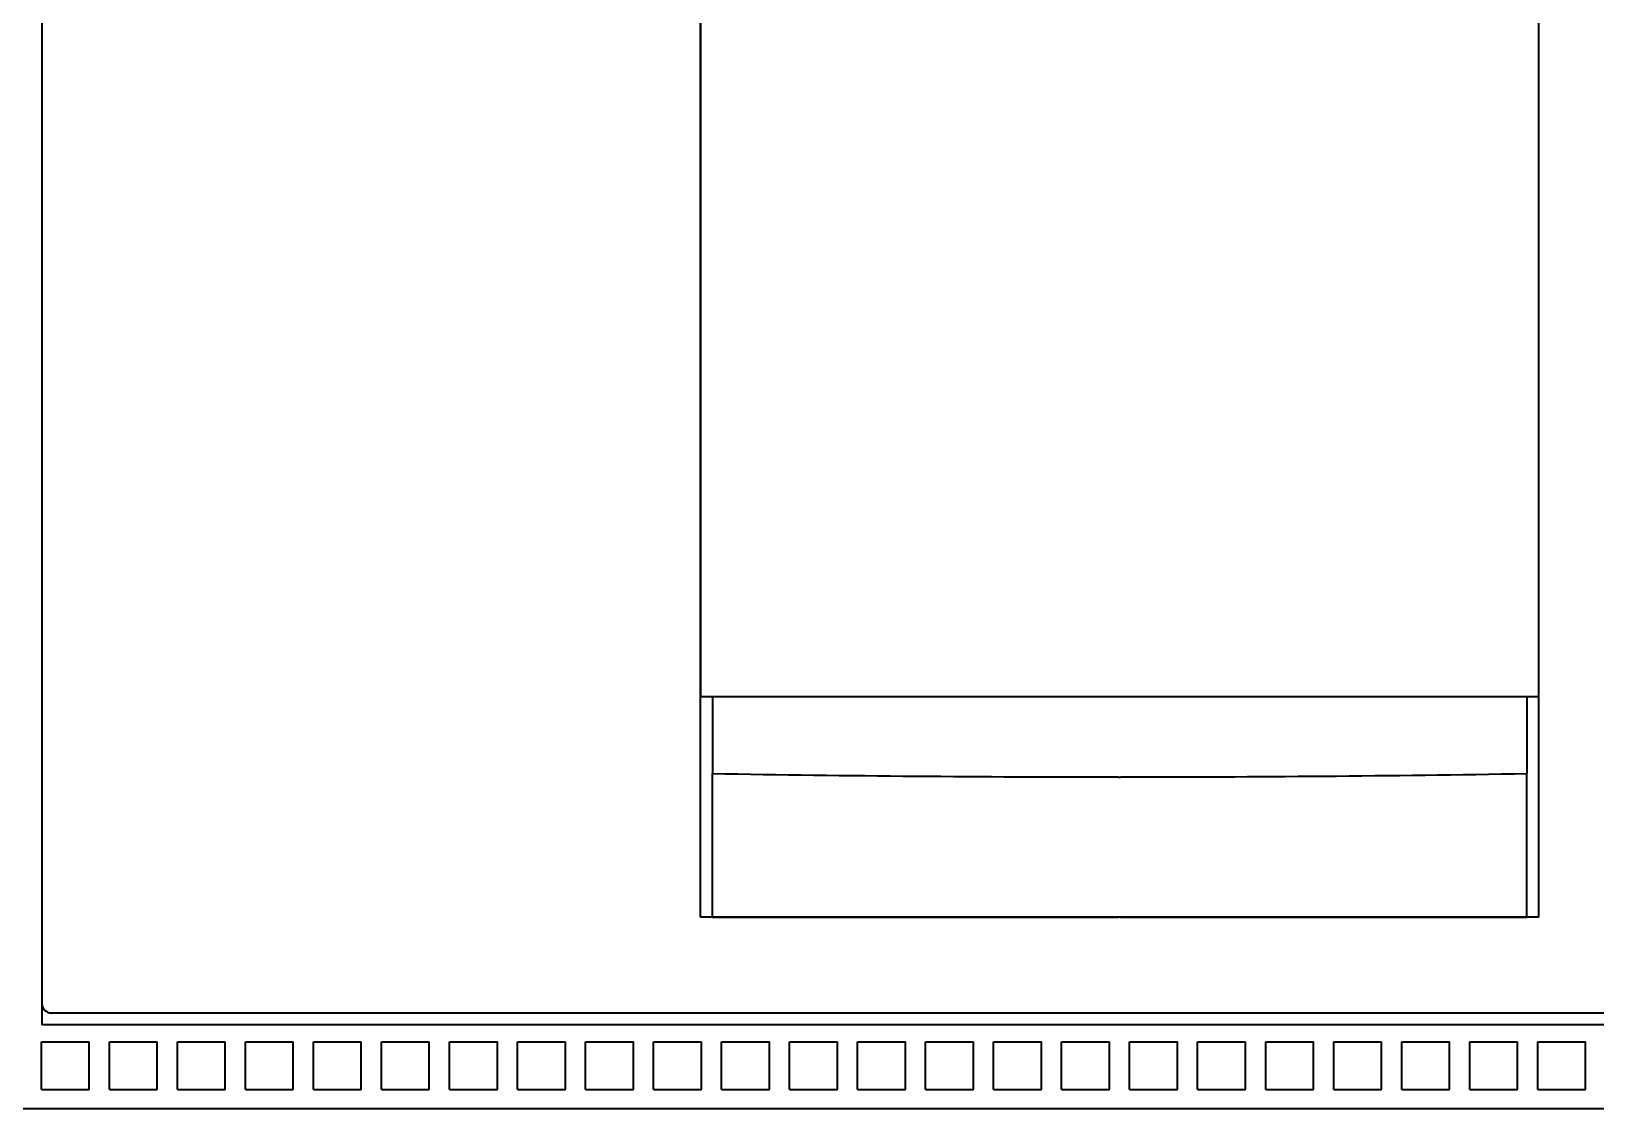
# Model space of a CAD drawing. Header units: millimetres. Extents: x -171 to 6, y 0 to 21.
# Drawn here: x -1.855 to 1.411, y 7.757 to 10.007 of the extents above; entities that cross this region are included whole.
import ezdxf

# ---------------------------------------------------------------- set-up
doc = ezdxf.new("R2010")
doc.units = ezdxf.units.MM

msp = doc.modelspace()

# ---------------------------------------------------------------- linework, layer by layer
at = {"color": 7, "lineweight": 35}
for p, q in [((-1.8327, 12.0369), (-1.8327, 7.9769)), ((-0.4577, 11.724), (-0.4577, 8.6169)), ((-0.4577, 8.1569), (-0.4577, 11.724)), ((1.2923, 8.1569), (1.2923, 11.724)), ((-1.7429, 7.9569), (2.5776, 7.9569)), ((2.6673, 7.9319), (-1.8327, 7.9319)), ((3.7173, 7.7569), (-2.8827, 7.7569))]:
    msp.add_line(p, q, dxfattribs=at)
at = {"color": 7, "lineweight": 35, "ltscale": 0.00625}
for p, q in [((-0.4327, 8.6169), (-0.4577, 8.6169)), ((1.2923, 8.6169), (1.2673, 8.6169))]:
    msp.add_line(p, q, dxfattribs=at)
at = {"color": 7, "lineweight": 35, "ltscale": 0.425}
msp.add_line((1.2673, 8.6169), (-0.4327, 8.6169), dxfattribs=at)
at = {"color": 7, "lineweight": 35, "ltscale": 0.040033}
for p, q in [((-0.4327, 8.6169), (-0.4327, 8.4568)), ((1.2673, 8.6169), (1.2673, 8.4568))]:
    msp.add_line(p, q, dxfattribs=at)
at = {"color": 7, "lineweight": 35, "ltscale": 0.074967}
for p, q in [((-0.4327, 8.1569), (-0.4327, 8.4568)), ((1.2673, 8.1569), (1.2673, 8.4568))]:
    msp.add_line(p, q, dxfattribs=at)
at = {"color": 7, "lineweight": 35, "ltscale": 0.001061}
for p, q in [((0.4152, 8.4496), (0.4194, 8.4496)), ((0.4194, 8.1569), (0.4152, 8.1569))]:
    msp.add_line(p, q, dxfattribs=at)
at = {"color": 7, "lineweight": 35, "ltscale": 0.4375}
msp.add_line((1.2923, 8.1569), (-0.4577, 8.1569), dxfattribs=at)
at = {"color": 7, "lineweight": 35, "ltscale": 0.21197}
for p, q in [((-0.4327, 8.1569), (0.4152, 8.1569)), ((0.4194, 8.1569), (1.2673, 8.1569))]:
    msp.add_line(p, q, dxfattribs=at)
at = {"color": 7, "lineweight": 35, "ltscale": 0.011229}
msp.add_line((-1.8327, 7.9768), (-1.8327, 7.9319), dxfattribs=at)
at = {"color": 7, "lineweight": 35, "ltscale": 0.017437}
msp.add_line((-1.8127, 7.9569), (-1.7429, 7.9569), dxfattribs=at)
at = {"color": 7, "lineweight": 35, "ltscale": 0.025}
for p, q in [((-1.8337, 7.7969), (-1.8337, 7.8969)), ((-1.8337, 7.8969), (-1.7337, 7.8969)), ((-1.7337, 7.7969), (-1.7337, 7.8969)), ((-1.6917, 7.7969), (-1.6917, 7.8969)), ((-1.6917, 7.8969), (-1.5917, 7.8969)), ((-1.5917, 7.7969), (-1.5917, 7.8969)), ((-1.5497, 7.7969), (-1.5497, 7.8969)), ((-1.5497, 7.8969), (-1.4497, 7.8969)), ((-1.4497, 7.7969), (-1.4497, 7.8969)), ((-1.4077, 7.7969), (-1.4077, 7.8969)), ((-1.4077, 7.8969), (-1.3077, 7.8969)), ((-1.3077, 7.7969), (-1.3077, 7.8969)), ((-1.2657, 7.7969), (-1.2657, 7.8969)), ((-1.2657, 7.8969), (-1.1657, 7.8969)), ((-1.1657, 7.7969), (-1.1657, 7.8969)), ((-1.1237, 7.7969), (-1.1237, 7.8969)), ((-1.1237, 7.8969), (-1.0237, 7.8969)), ((-1.0237, 7.7969), (-1.0237, 7.8969)), ((-0.9817, 7.7969), (-0.9817, 7.8969)), ((-0.9817, 7.8969), (-0.8817, 7.8969)), ((-0.8817, 7.7969), (-0.8817, 7.8969)), ((-0.8397, 7.7969), (-0.8397, 7.8969)), ((-0.8397, 7.8969), (-0.7397, 7.8969)), ((-0.7397, 7.7969), (-0.7397, 7.8969)), ((-0.6977, 7.7969), (-0.6977, 7.8969)), ((-0.6977, 7.8969), (-0.5977, 7.8969)), ((-0.5977, 7.7969), (-0.5977, 7.8969)), ((-0.5557, 7.7969), (-0.5557, 7.8969)), ((-0.5557, 7.8969), (-0.4557, 7.8969)), ((-0.4557, 7.7969), (-0.4557, 7.8969)), ((-0.4137, 7.7969), (-0.4137, 7.8969)), ((-0.4137, 7.8969), (-0.3137, 7.8969)), ((-0.3137, 7.7969), (-0.3137, 7.8969)), ((-0.2717, 7.7969), (-0.2717, 7.8969)), ((-0.2717, 7.8969), (-0.1717, 7.8969)), ((-0.1717, 7.7969), (-0.1717, 7.8969)), ((-0.1297, 7.7969), (-0.1297, 7.8969)), ((-0.1297, 7.8969), (-0.0297, 7.8969)), ((-0.0297, 7.7969), (-0.0297, 7.8969)), ((0.0123, 7.7969), (0.0123, 7.8969)), ((0.0123, 7.8969), (0.1123, 7.8969)), ((0.1123, 7.7969), (0.1123, 7.8969)), ((0.1543, 7.7969), (0.1543, 7.8969)), ((0.1543, 7.8969), (0.2543, 7.8969)), ((0.2543, 7.7969), (0.2543, 7.8969)), ((0.2963, 7.7969), (0.2963, 7.8969)), ((0.2963, 7.8969), (0.3963, 7.8969)), ((0.3963, 7.7969), (0.3963, 7.8969)), ((0.4383, 7.7969), (0.4383, 7.8969)), ((0.4383, 7.8969), (0.5383, 7.8969)), ((0.5383, 7.7969), (0.5383, 7.8969)), ((0.5803, 7.7969), (0.5803, 7.8969)), ((0.5803, 7.8969), (0.6803, 7.8969)), ((0.6803, 7.7969), (0.6803, 7.8969)), ((0.7223, 7.7969), (0.7223, 7.8969)), ((0.7223, 7.8969), (0.8223, 7.8969)), ((0.8223, 7.7969), (0.8223, 7.8969)), ((0.8643, 7.7969), (0.8643, 7.8969)), ((0.8643, 7.8969), (0.9643, 7.8969)), ((0.9643, 7.7969), (0.9643, 7.8969)), ((1.0063, 7.7969), (1.0063, 7.8969)), ((1.0063, 7.8969), (1.1063, 7.8969)), ((1.1063, 7.7969), (1.1063, 7.8969)), ((1.1483, 7.7969), (1.1483, 7.8969)), ((1.1483, 7.8969), (1.2483, 7.8969)), ((1.2483, 7.7969), (1.2483, 7.8969)), ((1.2903, 7.7969), (1.2903, 7.8969)), ((1.2903, 7.8969), (1.3903, 7.8969)), ((1.3903, 7.7969), (1.3903, 7.8969)), ((-1.8337, 7.7969), (-1.7337, 7.7969)), ((-1.6917, 7.7969), (-1.5917, 7.7969)), ((-1.5497, 7.7969), (-1.4497, 7.7969)), ((-1.4077, 7.7969), (-1.3077, 7.7969)), ((-1.2657, 7.7969), (-1.1657, 7.7969)), ((-1.1237, 7.7969), (-1.0237, 7.7969)), ((-0.9817, 7.7969), (-0.8817, 7.7969)), ((-0.8397, 7.7969), (-0.7397, 7.7969)), ((-0.6977, 7.7969), (-0.5977, 7.7969)), ((-0.5557, 7.7969), (-0.4557, 7.7969)), ((-0.4137, 7.7969), (-0.3137, 7.7969)), ((-0.2717, 7.7969), (-0.1717, 7.7969)), ((-0.1297, 7.7969), (-0.0297, 7.7969)), ((0.0123, 7.7969), (0.1123, 7.7969)), ((0.1543, 7.7969), (0.2543, 7.7969)), ((0.2963, 7.7969), (0.3963, 7.7969)), ((0.4383, 7.7969), (0.5383, 7.7969)), ((0.5803, 7.7969), (0.6803, 7.7969)), ((0.7223, 7.7969), (0.8223, 7.7969)), ((0.8643, 7.7969), (0.9643, 7.7969)), ((1.0063, 7.7969), (1.1063, 7.7969)), ((1.1483, 7.7969), (1.2483, 7.7969)), ((1.2903, 7.7969), (1.3903, 7.7969))]:
    msp.add_line(p, q, dxfattribs=at)
at = {"color": 7, "lineweight": 35}
for centre, radius, start, end in [((0.4171, 58.8357), 50.386, 269.03361, 269.99781), ((0.4175, 58.8357), 50.386, 270.00219, 270.96639), ((-1.8127, 7.9769), 0.02, 180, 270)]:
    msp.add_arc(centre, radius, start, end, dxfattribs=at)

doc.saveas('drawing.dxf')
